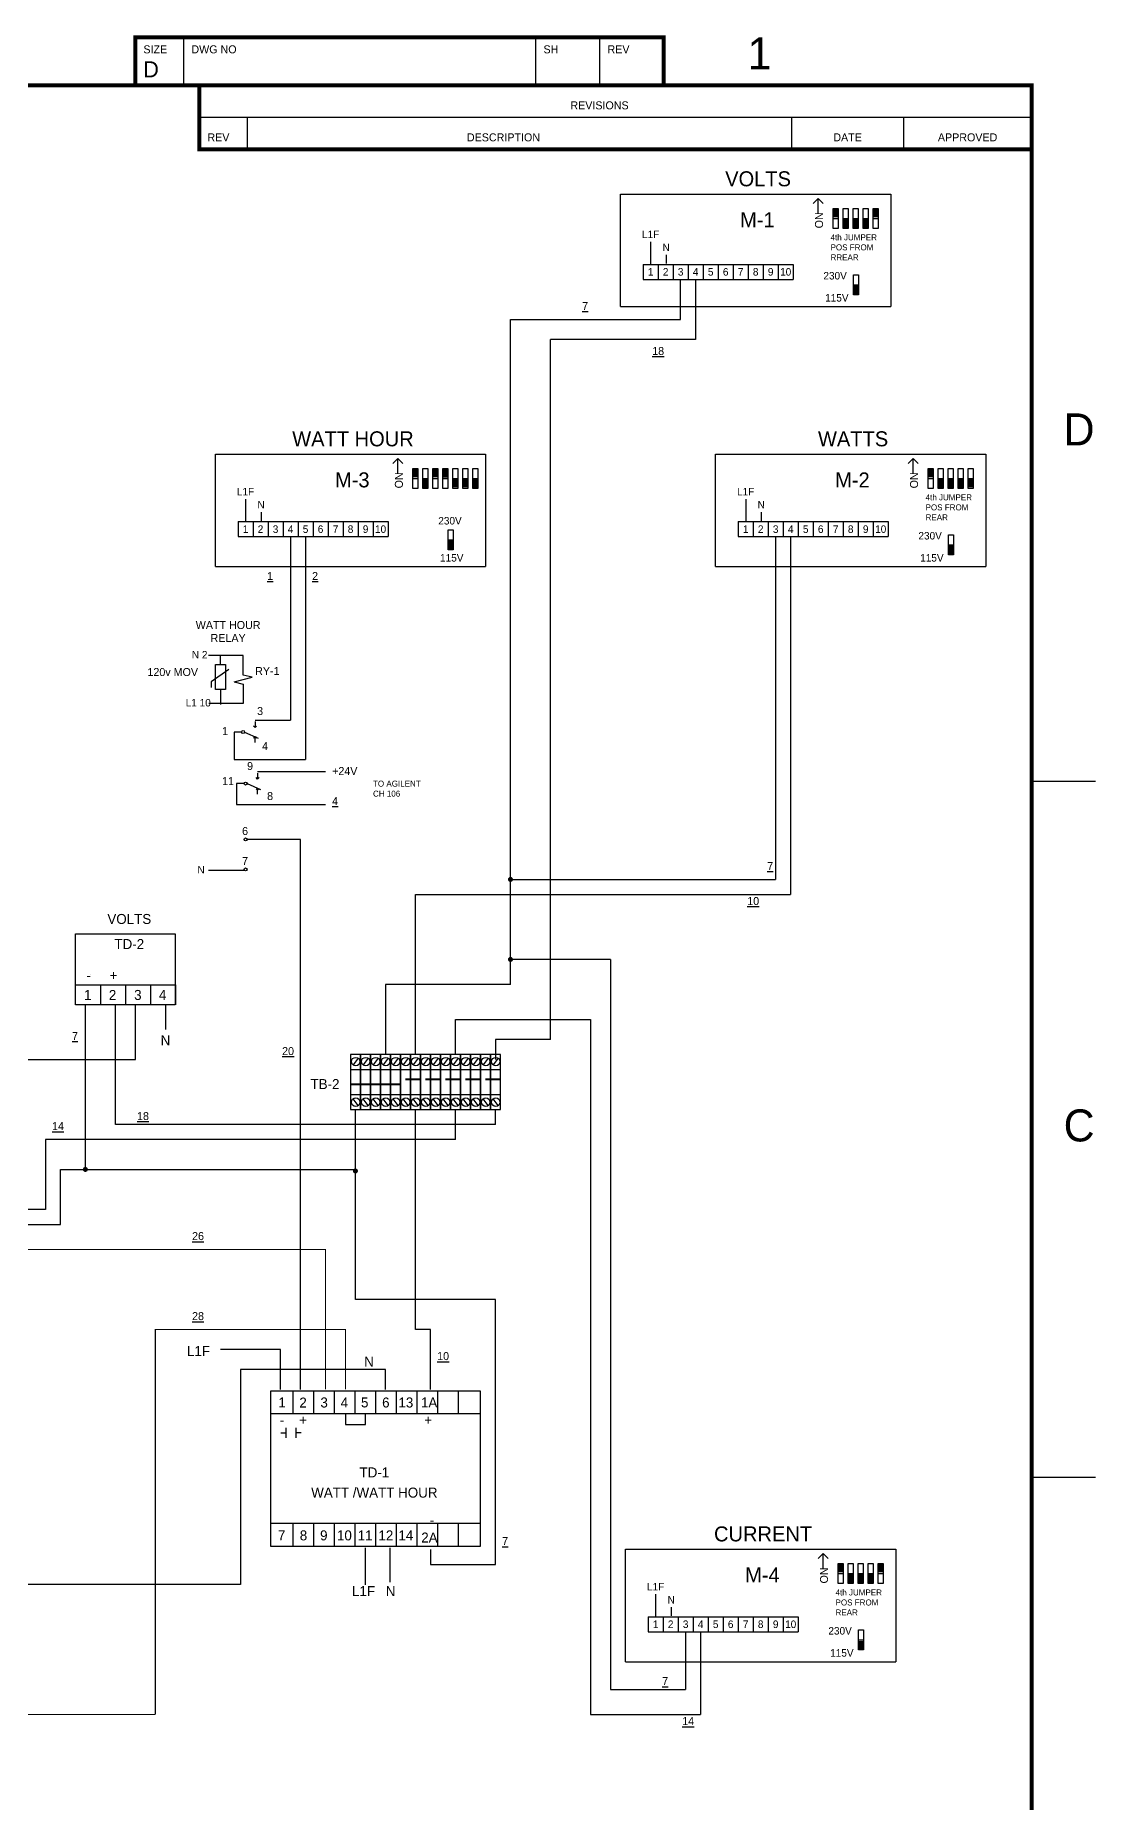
# Model space of a CAD drawing. Extents: x -15 to 94, y -4 to 69.
# Drawn here: x 67.75 to 94.25, y 24.17 to 68.35 of the extents above; entities that cross this region are included whole.
import ezdxf
from ezdxf.enums import TextEntityAlignment as Align

# ---------------------------------------------------------------- set-up
doc = ezdxf.new("R2010")
doc.units = 0
doc.header["$LTSCALE"] = 3
doc.header["$MEASUREMENT"] = 0
doc.layers.get('0').update_dxf_attribs({"linetype": 'CONTINUOUS'})
for name, color, linetype in [('COMP', 3, 'CONTINUOUS'), ('DEVICE', 3, 'CONTINUOUS'), ('TEXT', 4, 'CONTINUOUS'), ('TLEBLK', 5, 'CONTINUOUS'), ('WIRE', 1, 'CONTINUOUS'), ('WIRE BIG', 1, 'CONTINUOUS'), ('WIRES', 1, 'CONTINUOUS')]:
    doc.layers.add(name, color=color, linetype=linetype)

# ---------------------------------------------------------------- blocks, each defined once
blk = doc.blocks.new('COILRY')
for p, q in [((0, -0.375), (0, 0)), ((-0.25, -0.5625), (0.25, -0.4375)), ((0.25, -0.4375), (0, -0.375)), ((-0.25, -0.5625), (0, -0.625)), ((0, -0.625), (0, -1))]:
    blk.add_line(p, q)
blk = doc.blocks.new('DTIT')
for p, q in [((27.125, 22.75), (27.125, 22.375)), ((29.875, 22.75), (29.875, 22.375)), ((30.375, 22.75), (30.375, 22.375)), ((33.75, 22.125), (27.25, 22.125)), ((27.625, 21.875), (27.625, 22.125)), ((31.875, 22.125), (31.875, 21.875)), ((32.75, 22.125), (32.75, 21.875)), ((34.25, 16.9375), (33.75, 16.9375)), ((34.25, 11.5), (33.75, 11.5))]:
    blk.add_line(p, q)
at = {"color": 1, "const_width": 0.0312}
for points in [[(26.75, 22.375), (26.75, 22.75), (30.875, 22.75), (30.875, 22.375)], [(33.75, 21.875), (27.25, 21.875), (27.25, 22.375)]]:
    blk.add_lwpolyline(points, dxfattribs=at)
at = {"color": 1, "linetype": 'Continuous', "const_width": 0.0312}
blk.add_lwpolyline([(0.75, 22.375), (33.75, 22.375), (33.75, 0.625), (0.75, 0.625)], close=True, dxfattribs=at)
for s, height, p in [('SIZE', 0.0625, (26.8125, 22.625)), ('DWG NO', 0.0625, (27.1875, 22.625)), ('SH', 0.0625, (29.9375, 22.625)), ('REV', 0.0625, (30.4375, 22.625)), ('D', 0.125, (26.8125, 22.4375)), ('REV', 0.0625, (27.3125, 21.9375)), ('D', 0.25, (34, 19.5625)), ('C', 0.25, (34, 14.125))]:
    blk.add_text(s, height=height).set_placement(p)
for s, height, p in [('1', 0.25, (31.625, 22.5)), ('REVISIONS', 0.0625, (30.375, 22.1875)), ('DESCRIPTION', 0.0625, (29.625, 21.9375)), ('DATE', 0.0625, (32.3125, 21.9375)), ('APPROVED', 0.0625, (33.25, 21.9375))]:
    blk.add_text(s, height=height).set_placement(p, align=Align.CENTER)
blk = doc.blocks.new('DTIT2')
at = {"layer": 'TLEBLK', "xscale": 2, "yscale": 2, "zscale": 2}
blk.add_blockref('DTIT', (-0.375, 0), dxfattribs=at)

msp = doc.modelspace()

# ---------------------------------------------------------------- linework, layer by layer
at = {"layer": 'COMP'}
for p, q in [((82.378, 64.381), (89.128, 64.381)), ((82.378, 61.569), (82.378, 64.381)), ((89.128, 64.381), (89.128, 61.569)), ((82.941, 62.625), (83.316, 62.625)), ((82.941, 62.625), (82.941, 62.25)), ((83.316, 62.625), (83.316, 62.25)), ((83.316, 62.625), (83.691, 62.625)), ((83.691, 62.625), (83.691, 62.25)), ((83.691, 62.625), (84.066, 62.625)), ((84.066, 62.625), (84.066, 62.25)), ((84.066, 62.625), (84.441, 62.625)), ((84.441, 62.625), (84.441, 62.25)), ((84.441, 62.625), (84.816, 62.625)), ((84.816, 62.625), (85.191, 62.625)), ((84.816, 62.625), (84.816, 62.25)), ((85.191, 62.625), (85.191, 62.25)), ((85.191, 62.625), (85.566, 62.625)), ((85.566, 62.625), (85.566, 62.25)), ((85.566, 62.625), (85.941, 62.625)), ((85.941, 62.625), (85.941, 62.25)), ((85.941, 62.625), (86.316, 62.625)), ((86.316, 62.625), (86.316, 62.25)), ((86.316, 62.625), (86.691, 62.625)), ((86.691, 62.625), (86.691, 62.25)), ((82.941, 62.25), (83.316, 62.25)), ((83.316, 62.25), (83.691, 62.25)), ((83.691, 62.25), (84.066, 62.25)), ((84.066, 62.25), (84.441, 62.25)), ((84.441, 62.25), (84.816, 62.25)), ((84.816, 62.25), (85.191, 62.25)), ((85.191, 62.25), (85.566, 62.25)), ((85.566, 62.25), (85.941, 62.25)), ((85.941, 62.25), (86.316, 62.25)), ((86.316, 62.25), (86.691, 62.25)), ((82.378, 61.569), (89.128, 61.569)), ((72.253, 57.881), (79.003, 57.881)), ((72.253, 55.069), (72.253, 57.881)), ((79.003, 57.881), (79.003, 55.069)), ((84.753, 57.881), (91.503, 57.881)), ((84.753, 55.069), (84.753, 57.881)), ((91.503, 57.881), (91.503, 55.069)), ((72.816, 56.194), (73.191, 56.194)), ((72.816, 56.194), (72.816, 55.819)), ((73.191, 56.194), (73.191, 55.819)), ((73.191, 56.194), (73.566, 56.194)), ((73.566, 56.194), (73.566, 55.819)), ((73.566, 56.194), (73.941, 56.194)), ((73.941, 56.194), (73.941, 55.819)), ((73.941, 56.194), (74.316, 56.194)), ((74.316, 56.194), (74.316, 55.819)), ((74.316, 56.194), (74.691, 56.194)), ((74.691, 56.194), (75.066, 56.194)), ((74.691, 56.194), (74.691, 55.819)), ((75.066, 56.194), (75.066, 55.819)), ((75.066, 56.194), (75.441, 56.194)), ((75.441, 56.194), (75.441, 55.819)), ((75.441, 56.194), (75.816, 56.194)), ((75.816, 56.194), (75.816, 55.819)), ((75.816, 56.194), (76.191, 56.194)), ((76.191, 56.194), (76.191, 55.819)), ((76.191, 56.194), (76.566, 56.194)), ((76.566, 56.194), (76.566, 55.819)), ((85.316, 56.194), (85.691, 56.194)), ((85.316, 56.194), (85.316, 55.819)), ((85.691, 56.194), (85.691, 55.819)), ((85.691, 56.194), (86.066, 56.194)), ((86.066, 56.194), (86.066, 55.819)), ((86.066, 56.194), (86.441, 56.194)), ((86.441, 56.194), (86.441, 55.819)), ((86.441, 56.194), (86.816, 56.194)), ((86.816, 56.194), (86.816, 55.819)), ((86.816, 56.194), (87.191, 56.194)), ((87.191, 56.194), (87.566, 56.194)), ((87.191, 56.194), (87.191, 55.819)), ((87.566, 56.194), (87.566, 55.819)), ((87.566, 56.194), (87.941, 56.194)), ((87.941, 56.194), (87.941, 55.819)), ((87.941, 56.194), (88.316, 56.194)), ((88.316, 56.194), (88.316, 55.819)), ((88.316, 56.194), (88.691, 56.194)), ((88.691, 56.194), (88.691, 55.819)), ((88.691, 56.194), (89.066, 56.194)), ((89.066, 56.194), (89.066, 55.819)), ((72.816, 55.819), (73.191, 55.819)), ((73.191, 55.819), (73.566, 55.819)), ((73.566, 55.819), (73.941, 55.819)), ((73.941, 55.819), (74.316, 55.819)), ((74.316, 55.819), (74.691, 55.819)), ((74.691, 55.819), (75.066, 55.819)), ((75.066, 55.819), (75.441, 55.819)), ((75.441, 55.819), (75.816, 55.819)), ((75.816, 55.819), (76.191, 55.819)), ((76.191, 55.819), (76.566, 55.819)), ((85.316, 55.819), (85.691, 55.819)), ((85.691, 55.819), (86.066, 55.819)), ((86.066, 55.819), (86.441, 55.819)), ((86.441, 55.819), (86.816, 55.819)), ((86.816, 55.819), (87.191, 55.819)), ((87.191, 55.819), (87.566, 55.819)), ((87.566, 55.819), (87.941, 55.819)), ((87.941, 55.819), (88.316, 55.819)), ((88.316, 55.819), (88.691, 55.819)), ((88.691, 55.819), (89.066, 55.819)), ((72.253, 55.069), (79.003, 55.069)), ((84.753, 55.069), (91.503, 55.069)), ((72.905, 50.934), (72.718, 50.934)), ((72.98, 50.934), (73.318, 50.784)), ((73.243, 51.047), (73.205, 51.084)), ((73.243, 50.822), (73.205, 50.784)), ((73.243, 51.234), (73.243, 51.234)), ((73.243, 51.197), (73.243, 51.047)), ((73.243, 51.047), (73.28, 51.084)), ((73.243, 50.672), (73.243, 50.822)), ((73.243, 50.822), (73.243, 50.784)), ((73.243, 50.822), (73.28, 50.784)), ((73.304, 49.947), (73.304, 49.947)), ((72.967, 49.647), (72.779, 49.647)), ((73.042, 49.647), (73.379, 49.497)), ((73.304, 49.76), (73.267, 49.797)), ((73.304, 49.535), (73.267, 49.497)), ((73.304, 49.91), (73.304, 49.76)), ((73.304, 49.76), (73.342, 49.797)), ((73.304, 49.535), (73.342, 49.497)), ((73.304, 49.535), (73.304, 49.497)), ((73.304, 49.385), (73.304, 49.535)), ((68.75, 45.886), (71.245, 45.886)), ((68.75, 44.116), (68.75, 45.886)), ((71.245, 45.886), (71.245, 44.116)), ((71.245, 44.116), (68.75, 44.116)), ((73.625, 34.459), (73.625, 30.584)), ((78.875, 34.459), (73.625, 34.459)), ((78.875, 30.584), (78.875, 34.459)), ((73.882, 33.415), (74.007, 33.415)), ((74.007, 33.54), (74.007, 33.29)), ((74.257, 33.54), (74.257, 33.29)), ((74.392, 33.415), (74.257, 33.415)), ((73.625, 30.584), (78.875, 30.584)), ((82.503, 30.506), (89.253, 30.506)), ((82.503, 27.694), (82.503, 30.506)), ((89.253, 30.506), (89.253, 27.694)), ((83.066, 28.819), (83.066, 28.444)), ((83.066, 28.819), (83.441, 28.819)), ((83.441, 28.819), (83.816, 28.819)), ((83.441, 28.819), (83.441, 28.444)), ((83.816, 28.819), (84.191, 28.819)), ((83.816, 28.819), (83.816, 28.444)), ((84.191, 28.819), (84.566, 28.819)), ((84.191, 28.819), (84.191, 28.444)), ((84.566, 28.819), (84.941, 28.819)), ((84.566, 28.819), (84.566, 28.444)), ((84.941, 28.819), (85.316, 28.819)), ((84.941, 28.819), (84.941, 28.444)), ((85.316, 28.819), (85.691, 28.819)), ((85.316, 28.819), (85.316, 28.444)), ((85.691, 28.819), (86.066, 28.819)), ((85.691, 28.819), (85.691, 28.444)), ((86.066, 28.819), (86.441, 28.819)), ((86.066, 28.819), (86.066, 28.444)), ((86.441, 28.819), (86.816, 28.819)), ((86.441, 28.819), (86.441, 28.444)), ((86.816, 28.819), (86.816, 28.444)), ((83.066, 28.444), (83.441, 28.444)), ((83.441, 28.444), (83.816, 28.444)), ((83.816, 28.444), (84.191, 28.444)), ((84.191, 28.444), (84.566, 28.444)), ((84.566, 28.444), (84.941, 28.444)), ((84.941, 28.444), (85.316, 28.444)), ((85.316, 28.444), (85.691, 28.444)), ((85.691, 28.444), (86.066, 28.444)), ((86.066, 28.444), (86.441, 28.444)), ((86.441, 28.444), (86.816, 28.444)), ((82.503, 27.694), (89.253, 27.694))]:
    msp.add_line(p, q, dxfattribs=at)
at = {"layer": 'COMP', "linetype": 'ByBlock'}
for p, q in [((72.375, 52.625), (72.375, 52.847)), ((72.585, 52.501), (72.143, 52.189)), ((72.143, 52.189), (72.143, 52.044)), ((72.375, 52), (72.375, 51.625))]:
    msp.add_line(p, q, dxfattribs=at)
msp.add_lwpolyline([(72.25, 52.625), (72.5, 52.625), (72.5, 52), (72.25, 52)], close=True, dxfattribs=at)
at = {"layer": 'COMP'}
for centre in [(72.943, 50.934), (73.004, 49.647), (73.004, 48.25), (73.004, 47.5)]:
    msp.add_circle(centre, 0.0375, dxfattribs=at)
at = {"layer": 'DEVICE'}
for p, q in [((87.311, 64.275), (87.186, 64.15)), ((87.311, 63.9), (87.311, 64.275)), ((87.311, 64.275), (87.436, 64.15)), ((87.686, 63.775), (87.811, 63.775)), ((87.936, 63.775), (88.061, 63.775)), ((88.186, 63.775), (88.311, 63.775)), ((88.436, 63.775), (88.561, 63.775)), ((88.686, 63.775), (88.811, 63.775)), ((88.194, 62.112), (88.319, 62.112)), ((76.811, 57.775), (76.686, 57.65)), ((76.811, 57.4), (76.811, 57.775)), ((76.811, 57.775), (76.936, 57.65)), ((89.686, 57.775), (89.561, 57.65)), ((89.686, 57.4), (89.686, 57.775)), ((89.686, 57.775), (89.811, 57.65)), ((77.186, 57.275), (77.311, 57.275)), ((77.436, 57.275), (77.561, 57.275)), ((77.686, 57.275), (77.811, 57.275)), ((77.936, 57.275), (78.061, 57.275)), ((78.186, 57.275), (78.311, 57.275)), ((78.436, 57.275), (78.561, 57.275)), ((78.686, 57.275), (78.811, 57.275)), ((90.061, 57.275), (90.186, 57.275)), ((90.311, 57.275), (90.436, 57.275)), ((90.561, 57.275), (90.686, 57.275)), ((90.811, 57.275), (90.936, 57.275)), ((91.061, 57.275), (91.186, 57.275)), ((78.069, 55.737), (78.194, 55.737)), ((90.569, 55.612), (90.694, 55.612)), ((87.436, 30.4), (87.311, 30.275)), ((87.436, 30.025), (87.436, 30.4)), ((87.436, 30.4), (87.561, 30.275)), ((87.811, 29.9), (87.936, 29.9)), ((88.061, 29.9), (88.186, 29.9)), ((88.311, 29.9), (88.436, 29.9)), ((88.561, 29.9), (88.686, 29.9)), ((88.811, 29.9), (88.936, 29.9)), ((88.319, 28.237), (88.444, 28.237))]:
    msp.add_line(p, q, dxfattribs=at)
at = {"layer": 'DEVICE', "linetype": 'ByBlock'}
for p, q in [((75.625, 42.5), (75.875, 42.5)), ((75.819, 42.779), (75.693, 42.614)), ((75.875, 42.5), (76.125, 42.5)), ((76.069, 42.779), (75.943, 42.614)), ((76.125, 42.5), (76.375, 42.5)), ((76.319, 42.779), (76.193, 42.614)), ((76.375, 42.5), (76.625, 42.5)), ((76.569, 42.779), (76.443, 42.614)), ((76.625, 42.5), (76.875, 42.5)), ((76.819, 42.779), (76.693, 42.614)), ((76.875, 42.5), (77.125, 42.5)), ((77.069, 42.779), (76.943, 42.614)), ((77.125, 42.5), (77.375, 42.5)), ((77.319, 42.779), (77.193, 42.614)), ((77.375, 42.5), (77.625, 42.5)), ((77.569, 42.779), (77.443, 42.614)), ((77.625, 42.5), (77.875, 42.5)), ((77.819, 42.779), (77.693, 42.614)), ((77.875, 42.5), (78.125, 42.5)), ((78.069, 42.779), (77.943, 42.614)), ((78.125, 42.5), (78.375, 42.5)), ((78.319, 42.779), (78.193, 42.614)), ((78.375, 42.5), (78.625, 42.5)), ((78.569, 42.779), (78.443, 42.614)), ((78.625, 42.5), (78.875, 42.5)), ((78.819, 42.779), (78.693, 42.614)), ((78.875, 42.5), (79.125, 42.5)), ((79.069, 42.779), (78.943, 42.614)), ((79.125, 42.5), (79.375, 42.5)), ((79.319, 42.779), (79.193, 42.614)), ((75.625, 41.875), (75.875, 41.875)), ((75.819, 41.596), (75.693, 41.761)), ((75.875, 41.875), (76.125, 41.875)), ((76.069, 41.596), (75.943, 41.761)), ((76.125, 41.875), (76.375, 41.875)), ((76.319, 41.596), (76.193, 41.761)), ((76.375, 41.875), (76.625, 41.875)), ((76.569, 41.596), (76.443, 41.761)), ((76.625, 41.875), (76.875, 41.875)), ((76.819, 41.596), (76.693, 41.761)), ((76.875, 41.875), (77.125, 41.875)), ((77.069, 41.596), (76.943, 41.761)), ((77.125, 41.875), (77.375, 41.875)), ((77.319, 41.596), (77.193, 41.761)), ((77.375, 41.875), (77.625, 41.875)), ((77.569, 41.596), (77.443, 41.761)), ((77.625, 41.875), (77.875, 41.875)), ((77.819, 41.596), (77.693, 41.761)), ((77.875, 41.875), (78.125, 41.875)), ((78.069, 41.596), (77.943, 41.761)), ((78.125, 41.875), (78.375, 41.875)), ((78.319, 41.596), (78.193, 41.761)), ((78.375, 41.875), (78.625, 41.875)), ((78.569, 41.596), (78.443, 41.761)), ((78.625, 41.875), (78.875, 41.875)), ((78.819, 41.596), (78.693, 41.761)), ((78.875, 41.875), (79.125, 41.875)), ((79.069, 41.596), (78.943, 41.761)), ((79.125, 41.875), (79.375, 41.875)), ((79.319, 41.596), (79.193, 41.761))]:
    msp.add_line(p, q, dxfattribs=at)
at = {"layer": 'DEVICE'}
for points in [[(87.686, 64.025), (87.811, 64.025), (87.811, 63.525), (87.686, 63.525)], [(87.936, 64.025), (88.061, 64.025), (88.061, 63.525), (87.936, 63.525)], [(88.186, 64.025), (88.311, 64.025), (88.311, 63.525), (88.186, 63.525)], [(88.436, 64.025), (88.561, 64.025), (88.561, 63.525), (88.436, 63.525)], [(88.686, 64.025), (88.811, 64.025), (88.811, 63.525), (88.686, 63.525)], [(88.194, 62.362), (88.319, 62.362), (88.319, 61.862), (88.194, 61.862)], [(77.186, 57.525), (77.311, 57.525), (77.311, 57.025), (77.186, 57.025)], [(77.436, 57.525), (77.561, 57.525), (77.561, 57.025), (77.436, 57.025)], [(77.686, 57.525), (77.811, 57.525), (77.811, 57.025), (77.686, 57.025)], [(77.936, 57.525), (78.061, 57.525), (78.061, 57.025), (77.936, 57.025)], [(78.186, 57.525), (78.311, 57.525), (78.311, 57.025), (78.186, 57.025)], [(78.436, 57.525), (78.561, 57.525), (78.561, 57.025), (78.436, 57.025)], [(78.686, 57.525), (78.811, 57.525), (78.811, 57.025), (78.686, 57.025)], [(90.061, 57.525), (90.186, 57.525), (90.186, 57.025), (90.061, 57.025)], [(90.311, 57.525), (90.436, 57.525), (90.436, 57.025), (90.311, 57.025)], [(90.561, 57.525), (90.686, 57.525), (90.686, 57.025), (90.561, 57.025)], [(90.811, 57.525), (90.936, 57.525), (90.936, 57.025), (90.811, 57.025)], [(91.061, 57.525), (91.186, 57.525), (91.186, 57.025), (91.061, 57.025)], [(78.069, 55.987), (78.194, 55.987), (78.194, 55.487), (78.069, 55.487)], [(90.569, 55.862), (90.694, 55.862), (90.694, 55.362), (90.569, 55.362)], [(87.811, 30.15), (87.936, 30.15), (87.936, 29.65), (87.811, 29.65)], [(88.061, 30.15), (88.186, 30.15), (88.186, 29.65), (88.061, 29.65)], [(88.311, 30.15), (88.436, 30.15), (88.436, 29.65), (88.311, 29.65)], [(88.561, 30.15), (88.686, 30.15), (88.686, 29.65), (88.561, 29.65)], [(88.811, 30.15), (88.936, 30.15), (88.936, 29.65), (88.811, 29.65)], [(88.319, 28.487), (88.444, 28.487), (88.444, 27.987), (88.319, 27.987)]]:
    msp.add_lwpolyline(points, close=True, dxfattribs=at)
at = {"layer": 'DEVICE', "const_width": 0.1}
for points in [[(87.75, 64.009), (87.75, 63.799)], [(88, 63.75), (88, 63.54)], [(88.25, 63.75), (88.25, 63.54)], [(88.5, 63.751), (88.5, 63.541)], [(88.75, 64.009), (88.75, 63.799)], [(88.258, 62.09), (88.258, 61.88)], [(77.25, 57.509), (77.25, 57.299)], [(77.75, 57.508), (77.75, 57.298)], [(78, 57.501), (78, 57.291)], [(90.125, 57.509), (90.125, 57.299)], [(77.5, 57.25), (77.5, 57.04)], [(78.25, 57.259), (78.25, 57.049)], [(78.5, 57.26), (78.5, 57.05)], [(78.75, 57.251), (78.75, 57.041)], [(90.375, 57.25), (90.375, 57.04)], [(90.625, 57.25), (90.625, 57.04)], [(90.875, 57.251), (90.875, 57.041)], [(91.125, 57.259), (91.125, 57.049)], [(78.133, 55.715), (78.133, 55.505)], [(90.633, 55.59), (90.633, 55.38)], [(87.875, 30.134), (87.875, 29.924)], [(88.875, 30.134), (88.875, 29.924)], [(88.125, 29.875), (88.125, 29.665)], [(88.375, 29.875), (88.375, 29.665)], [(88.625, 29.876), (88.625, 29.666)], [(88.383, 28.215), (88.383, 28.005)]]:
    msp.add_lwpolyline(points, dxfattribs=at)
at = {"layer": 'DEVICE', "linetype": 'ByBlock'}
for points in [[(75.625, 41.5), (75.875, 41.5), (75.875, 42.875), (75.625, 42.875)], [(75.875, 41.5), (76.125, 41.5), (76.125, 42.875), (75.875, 42.875)], [(76.125, 41.5), (76.375, 41.5), (76.375, 42.875), (76.125, 42.875)], [(76.375, 41.5), (76.625, 41.5), (76.625, 42.875), (76.375, 42.875)], [(76.625, 41.5), (76.875, 41.5), (76.875, 42.875), (76.625, 42.875)], [(76.875, 41.5), (77.125, 41.5), (77.125, 42.875), (76.875, 42.875)], [(77.125, 41.5), (77.375, 41.5), (77.375, 42.875), (77.125, 42.875)], [(77.375, 41.5), (77.625, 41.5), (77.625, 42.875), (77.375, 42.875)], [(77.625, 41.5), (77.875, 41.5), (77.875, 42.875), (77.625, 42.875)], [(77.875, 41.5), (78.125, 41.5), (78.125, 42.875), (77.875, 42.875)], [(78.125, 41.5), (78.375, 41.5), (78.375, 42.875), (78.125, 42.875)], [(78.375, 41.5), (78.625, 41.5), (78.625, 42.875), (78.375, 42.875)], [(78.625, 41.5), (78.875, 41.5), (78.875, 42.875), (78.625, 42.875)], [(78.875, 41.5), (79.125, 41.5), (79.125, 42.875), (78.875, 42.875)], [(79.125, 41.5), (79.375, 41.5), (79.375, 42.875), (79.125, 42.875)]]:
    msp.add_lwpolyline(points, close=True, dxfattribs=at)
for centre in [(75.756, 42.695), (76.006, 42.695), (76.256, 42.695), (76.506, 42.695), (76.756, 42.695), (77.006, 42.695), (77.256, 42.695), (77.506, 42.695), (77.756, 42.695), (78.006, 42.695), (78.256, 42.695), (78.506, 42.695), (78.756, 42.695), (79.006, 42.695), (79.256, 42.695), (75.756, 41.68), (76.006, 41.68), (76.256, 41.68), (76.506, 41.68), (76.756, 41.68), (77.006, 41.68), (77.256, 41.68), (77.506, 41.68), (77.756, 41.68), (78.006, 41.68), (78.256, 41.68), (78.506, 41.68), (78.756, 41.68), (79.006, 41.68), (79.256, 41.68)]:
    msp.add_circle(centre, 0.107, dxfattribs=at)
at = {"layer": 'WIRE', "linetype": 'ByBlock'}
for p, q in [((83.875, 61.25), (83.875, 62.25)), ((84.25, 62.25), (84.25, 60.75)), ((79.625, 44.625), (79.625, 61.25)), ((79.625, 61.25), (83.875, 61.25)), ((84.25, 60.75), (80.625, 60.75)), ((80.625, 43.25), (80.625, 60.75)), ((74.125, 55.819), (74.125, 51.234)), ((74.5, 55.819), (74.5, 50.25)), ((72.718, 50.934), (72.718, 50.25)), ((73.243, 51.234), (74.125, 51.234)), ((72.718, 50.25), (74.5, 50.25)), ((73.304, 49.947), (75, 49.947)), ((72.779, 49.647), (72.779, 49.125)), ((77.25, 42.875), (77.25, 46.875)), ((82.125, 45.25), (79.625, 45.25)), ((82.125, 45.25), (82.125, 27)), ((79.625, 44.625), (76.5, 44.625)), ((76.5, 44.625), (76.5, 42.875)), ((78.25, 42.875), (78.25, 43.75)), ((78.25, 43.75), (81.625, 43.75)), ((81.625, 43.75), (81.625, 26.375)), ((80.625, 43.25), (79.25, 43.25)), ((79.25, 43.25), (79.25, 42.75)), ((75.75, 36.75), (75.75, 41.5)), ((77.25, 36), (77.25, 41.5)), ((78.25, 40.75), (78.25, 41.5)), ((79.25, 41.125), (79.25, 41.5)), ((82.125, 27), (84, 27)), ((81.625, 26.375), (84.375, 26.375))]:
    msp.add_line(p, q, dxfattribs=at)
at = {"layer": 'WIRE', "linetype": 'ByBlock', "lineweight": 30}
for p, q in [((72.779, 49.125), (75, 49.125)), ((74.375, 48.25), (73.042, 48.25)), ((74.375, 34.5), (74.375, 48.25)), ((77.25, 46.875), (86.625, 46.875)), ((79.664, 47.25), (86.25, 47.25)), ((69, 40), (69, 44.125)), ((69.75, 41.125), (69.75, 44.125)), ((70.25, 42.75), (70.25, 44.125)), ((71, 44.125), (71, 43.5)), ((62, 42.75), (70.25, 42.75)), ((79.25, 41.125), (69.75, 41.125)), ((78.25, 40.75), (68, 40.75)), ((68, 40.75), (68, 39)), ((68.375, 40), (75.75, 40)), ((68.375, 38.625), (68.375, 40)), ((68, 39), (66, 39)), ((65.25, 38.625), (68.375, 38.625)), ((79.25, 36.75), (75.75, 36.75)), ((79.25, 30.125), (79.25, 36.75)), ((77.625, 36), (77.25, 36)), ((77.625, 34.5), (77.625, 36)), ((73.875, 35.5), (72.375, 35.5)), ((73.875, 34.5), (73.875, 35.5)), ((76.5, 35), (72.875, 35)), ((72.875, 35), (72.875, 29.625)), ((76.5, 34.5), (76.5, 35)), ((75.5, 33.875), (75.5, 33.625)), ((75.5, 33.625), (76, 33.625)), ((76, 33.625), (76, 33.875)), ((77.625, 30.5), (77.625, 30.125)), ((77.625, 30.125), (79.25, 30.125))]:
    msp.add_line(p, q, dxfattribs=at)
at = {"layer": 'WIRE', "linetype": 'ByBlock', "const_width": 0.0476}
for points in [[(79.586, 47.25, 1), (79.664, 47.25, 1)], [(79.586, 45.25, 1), (79.664, 45.25, 1)], [(68.961, 40, 1), (69.039, 40, 1)], [(75.711, 39.961, 1), (75.789, 39.961, 1)]]:
    msp.add_lwpolyline(points, format="xyb", close=True, dxfattribs=at)
at = {"layer": 'WIRE', "linetype": 'ByBlock', "lineweight": 30}
for points, const_width in [([(75.625, 42.125), (76.875, 42.125)], 0.05), ([(77, 42.25), (77.375, 42.25)], 0.05), ([(77.5, 42.25), (77.875, 42.25)], 0.05), ([(78, 42.25), (78.375, 42.25)], 0.05), ([(78.5, 42.25), (78.875, 42.25)], 0.05), ([(79, 42.25), (79.375, 42.25)], 0.05), ([(67.25, 39.5), (67.25, 38), (75, 38), (75, 34.5)], 0.03), ([(75.5, 34.5), (75.5, 36), (70.75, 36), (70.75, 26.375)], 0.03), ([(48.25, 26.375), (70.75, 26.375)], 0.03)]:
    msp.add_lwpolyline(points, dxfattribs=dict(at, const_width=const_width))
at = {"layer": 'WIRE BIG'}
for p, q in [((83.128, 63.188), (83.128, 62.625)), ((83.516, 62.861), (83.516, 62.645)), ((73.003, 56.756), (73.003, 56.194)), ((85.503, 56.756), (85.503, 56.194)), ((73.391, 56.43), (73.391, 56.214)), ((85.891, 56.43), (85.891, 56.214)), ((72.38, 52.847), (72.08, 52.847)), ((72.943, 52.847), (72.38, 52.847)), ((72.943, 52.697), (72.943, 52.847)), ((72.943, 51.797), (72.943, 51.647)), ((72.386, 51.647), (72.086, 51.647)), ((72.943, 51.647), (72.38, 51.647)), ((72.98, 47.472), (72.08, 47.472)), ((75.989, 30.542), (75.989, 29.616)), ((76.618, 29.684), (76.618, 30.542)), ((83.253, 29.381), (83.253, 28.819)), ((83.641, 29.055), (83.641, 28.839))]:
    msp.add_line(p, q, dxfattribs=at)
at = {"layer": 'WIRE BIG', "linetype": 'ByBlock'}
for p, q in [((86.25, 55.819), (86.25, 47.25)), ((86.625, 55.819), (86.625, 46.875)), ((84, 28.444), (84, 27)), ((84.375, 28.444), (84.375, 26.375))]:
    msp.add_line(p, q, dxfattribs=at)
at = {"layer": 'WIRE BIG', "linetype": 'ByBlock', "lineweight": 30}
msp.add_line((72.875, 29.625), (54.75, 29.625), dxfattribs=at)
at = {"layer": 'WIRES'}
for p, q in [((69.116, 44.875), (69.116, 44.875)), ((68.75, 44.616), (71.25, 44.616)), ((69.375, 44.616), (69.375, 44.116)), ((70, 44.616), (70, 44.116)), ((70.625, 44.616), (70.625, 44.116)), ((71.25, 44.616), (71.25, 44.116)), ((74.193, 33.896), (74.193, 34.457)), ((74.709, 33.896), (74.709, 34.457)), ((75.226, 33.896), (75.226, 34.457)), ((75.742, 33.896), (75.742, 34.457)), ((76.259, 33.896), (76.259, 34.457)), ((76.776, 33.896), (76.776, 34.457)), ((77.292, 33.896), (77.292, 34.457)), ((77.809, 33.896), (77.809, 34.457)), ((78.325, 33.896), (78.325, 34.457)), ((73.625, 33.896), (74.25, 33.896)), ((74.25, 33.896), (78.875, 33.896)), ((78.875, 31.147), (73.625, 31.147)), ((74.193, 30.584), (74.193, 31.145)), ((74.709, 30.584), (74.709, 31.145)), ((75.226, 30.584), (75.226, 31.145)), ((75.742, 30.584), (75.742, 31.145)), ((76.259, 30.584), (76.259, 31.145)), ((76.776, 30.584), (76.776, 31.145)), ((77.292, 30.584), (77.292, 31.145)), ((77.809, 30.584), (77.809, 31.145)), ((78.325, 30.584), (78.325, 31.145))]:
    msp.add_line(p, q, dxfattribs=at)

# ---------------------------------------------------------------- block references
at = {"layer": 'COMP', "xscale": 0.9000000000000057, "yscale": 0.9000000000000057, "zscale": 0.9000000000000057}
msp.add_blockref('COILRY', (72.943, 52.697), dxfattribs=at)
at = {"layer": 'TEXT', "linetype": 'ByBlock', "lineweight": 30, "xscale": 1.6, "yscale": 1.6, "zscale": 1.6}
msp.add_blockref('DTIT2', (-14.75, -4.5), dxfattribs=at)

# ---------------------------------------------------------------- texts
at = {"layer": 'DEVICE'}
for p in [(87.436, 63.525), (76.936, 57.025), (89.811, 57.025), (87.561, 29.65)]:
    msp.add_text('ON', height=0.2, rotation=90, dxfattribs=at).set_placement(p)
at = {"layer": 'TEXT'}
for s, height, p in [('VOLTS', 0.375, (85.813, 64.764)), ('M-1', 0.375, (85.796, 63.738)), ('WATT HOUR', 0.375, (75.688, 58.264)), ('WATTS', 0.375, (88.188, 58.264)), ('M-3', 0.375, (75.671, 57.238)), ('M-2', 0.375, (88.171, 57.238)), ('VOLTS', 0.25, (70.098, 46.261)), ('TD-2', 0.25, (70.098, 45.636)), ('-', 0.25, (69.083, 44.852)), ('+', 0.25, (69.704, 44.852)), ('1', 0.25, (69.06, 44.362)), ('2', 0.25, (69.68, 44.362)), ('3', 0.25, (70.312, 44.362)), ('4', 0.25, (70.93, 44.362)), ('TB-2', 0.25, (74.989, 42.136)), ('L1F', 0.25, (71.827, 35.46)), ('1', 0.25, (73.915, 34.174)), ('2', 0.25, (74.441, 34.174)), ('3', 0.25, (74.967, 34.174)), ('4', 0.25, (75.474, 34.174)), ('5', 0.25, (75.982, 34.174)), ('6', 0.25, (76.51, 34.174)), ('13', 0.25, (77.01, 34.174)), ('1A', 0.25, (77.592, 34.174)), ('-', 0.25, (73.915, 33.736)), ('+', 0.25, (74.441, 33.736)), ('+', 0.25, (77.566, 33.736)), ('TD-1', 0.25, (76.223, 32.426)), ('WATT /WATT HOUR', 0.25, (76.223, 31.926)), ('7', 0.25, (73.904, 30.852)), ('8', 0.25, (74.452, 30.852)), ('9', 0.25, (74.959, 30.852)), ('10', 0.25, (75.474, 30.852)), ('11', 0.25, (75.992, 30.852)), ('12', 0.25, (76.51, 30.852)), ('14', 0.25, (77.01, 30.852)), ('2A', 0.25, (77.599, 30.799)), ('-', 0.25, (77.665, 31.236)), ('CURRENT', 0.375, (85.938, 30.889)), ('M-4', 0.375, (85.921, 29.863)), ('L1F', 0.25, (75.952, 29.46)), ('N', 0.25, (76.628, 29.46))]:
    msp.add_text(s, height=height, dxfattribs=at).set_placement(p, align=Align.MIDDLE)
for s, height, p in [('L1F', 0.1875, (83.128, 63.375)), ('N', 0.188, (83.516, 63.049)), ('1', 0.188, (83.128, 62.438)), ('2', 0.188, (83.503, 62.438)), ('3', 0.188, (83.878, 62.438)), ('4', 0.188, (84.253, 62.438)), ('5', 0.188, (84.628, 62.438)), ('6', 0.188, (85.003, 62.438)), ('7', 0.188, (85.378, 62.438)), ('8', 0.188, (85.753, 62.438)), ('9', 0.188, (86.128, 62.438)), ('10', 0.1875, (86.503, 62.438)), ('230V', 0.1875, (87.738, 62.341)), ('115V', 0.1875, (87.782, 61.789)), ('L1F', 0.1875, (73.003, 56.944)), ('L1F', 0.1875, (85.503, 56.944)), ('N', 0.188, (73.391, 56.617)), ('N', 0.188, (85.891, 56.617)), ('230V', 0.1875, (78.113, 56.216)), ('1', 0.188, (73.003, 56.006)), ('2', 0.188, (73.378, 56.006)), ('3', 0.188, (73.753, 56.006)), ('4', 0.188, (74.128, 56.006)), ('5', 0.188, (74.503, 56.006)), ('6', 0.188, (74.878, 56.006)), ('7', 0.188, (75.253, 56.006)), ('8', 0.188, (75.628, 56.006)), ('9', 0.188, (76.003, 56.006)), ('10', 0.1875, (76.378, 56.006)), ('1', 0.188, (85.503, 56.006)), ('2', 0.188, (85.878, 56.006)), ('3', 0.188, (86.253, 56.006)), ('4', 0.188, (86.628, 56.006)), ('5', 0.188, (87.003, 56.006)), ('6', 0.188, (87.378, 56.006)), ('7', 0.188, (87.753, 56.006)), ('8', 0.188, (88.128, 56.006)), ('9', 0.188, (88.503, 56.006)), ('10', 0.1875, (88.878, 56.006)), ('230V', 0.1875, (90.113, 55.841)), ('115V', 0.1875, (78.157, 55.289)), ('115V', 0.1875, (90.157, 55.289)), ('N 2 ', 0.1875, (71.891, 52.867)), ('L1 10  ', 0.1875, (71.891, 51.667)), ('N', 0.188, (71.891, 47.492)), ('L1F', 0.1875, (83.253, 29.569)), ('N', 0.188, (83.641, 29.242)), ('1', 0.188, (83.253, 28.631)), ('2', 0.188, (83.628, 28.631)), ('3', 0.188, (84.003, 28.631)), ('4', 0.188, (84.378, 28.631)), ('5', 0.188, (84.753, 28.631)), ('6', 0.188, (85.128, 28.631)), ('7', 0.188, (85.503, 28.631)), ('8', 0.188, (85.878, 28.631)), ('9', 0.188, (86.253, 28.631)), ('10', 0.1875, (86.628, 28.631)), ('230V', 0.1875, (87.863, 28.466)), ('115V', 0.1875, (87.907, 27.914))]:
    msp.add_text(s, height=height, dxfattribs=at).set_placement(p, align=Align.MIDDLE_CENTER)
for s, height, p in [('WATT HOUR', 0.2, (72.568, 53.509)), ('RELAY', 0.2, (72.568, 53.184)), ('N', 0.25, (71.002, 43.101))]:
    msp.add_text(s, height=height, dxfattribs=at).set_placement(p, align=Align.CENTER)
for s, p in [('120v MOV', (70.552, 52.334)), ('RY-1', (73.243, 52.359))]:
    msp.add_text(s, height=0.2, dxfattribs=at).set_placement(p)
at = {"layer": 'TEXT', "lineweight": 30}
msp.add_text('N', height=0.25, dxfattribs=at).set_placement((76.091, 35.067), align=Align.CENTER)
at = {"layer": 'TEXT', "linetype": 'ByBlock', "attachment_point": 1}
for s, insert, char_height, width in [('4th JUMPER POS FROM RREAR', (87.625, 63.375), 0.15, 1.625), ('{\\L7}', (81.417, 61.684), 0.2, 0.86122), ('{\\L18}', (83.167, 60.559), 0.2, 0.86122), ('4th JUMPER POS FROM REAR', (90, 56.875), 0.15, 1.625), ('{\\L1}', (73.542, 54.934), 0.2, 0.86122), ('{\\L2}', (74.667, 54.934), 0.2, 0.86122), ('3', (73.292, 51.559), 0.2, 0.86122), ('1', (72.417, 51.059), 0.2, 0.86122), ('4', (73.417, 50.684), 0.2, 0.86122), ('9', (73.042, 50.184), 0.2, 0.86122), ('+24V', (75.167, 50.059), 0.2, 0.86122), ('11', (72.417, 49.809), 0.2, 0.86122), ('TO AGILENT\\PCH 106', (76.189, 49.719), 0.15, 1.73264), ('8', (73.542, 49.434), 0.2, 0.86122), ('{\\L4}', (75.167, 49.309), 0.2, 0.86122), ('6', (72.917, 48.559), 0.2, 0.86122), ('7', (72.917, 47.809), 0.2, 0.86122), ('{\\L7}', (86.042, 47.684), 0.2, 0.86122), ('{\\L10}', (85.542, 46.809), 0.2, 0.86122), ('{\\L7}', (68.667, 43.434), 0.2, 0.86122), ('{\\L20}', (73.917, 43.059), 0.2, 0.86122), ('{\\L14}', (68.167, 41.184), 0.2, 0.86122), ('{\\L18}', (70.292, 41.434), 0.2, 0.86122), ('{\\L26}', (71.667, 38.434), 0.2, 0.86122), ('{\\L28}', (71.667, 36.434), 0.2, 0.86122), ('{\\L10}', (77.792, 35.434), 0.2, 0.86122), ('{\\L7}', (79.417, 30.809), 0.2, 0.86122), ('4th JUMPER POS FROM REAR', (87.75, 29.5), 0.15, 1.625), ('{\\L7}', (83.417, 27.309), 0.2, 0.86122), ('{\\L14}', (83.917, 26.309), 0.2, 0.86122)]:
    msp.add_mtext(s, dxfattribs=dict(at, insert=insert, char_height=char_height, width=width))

doc.saveas('drawing.dxf')
